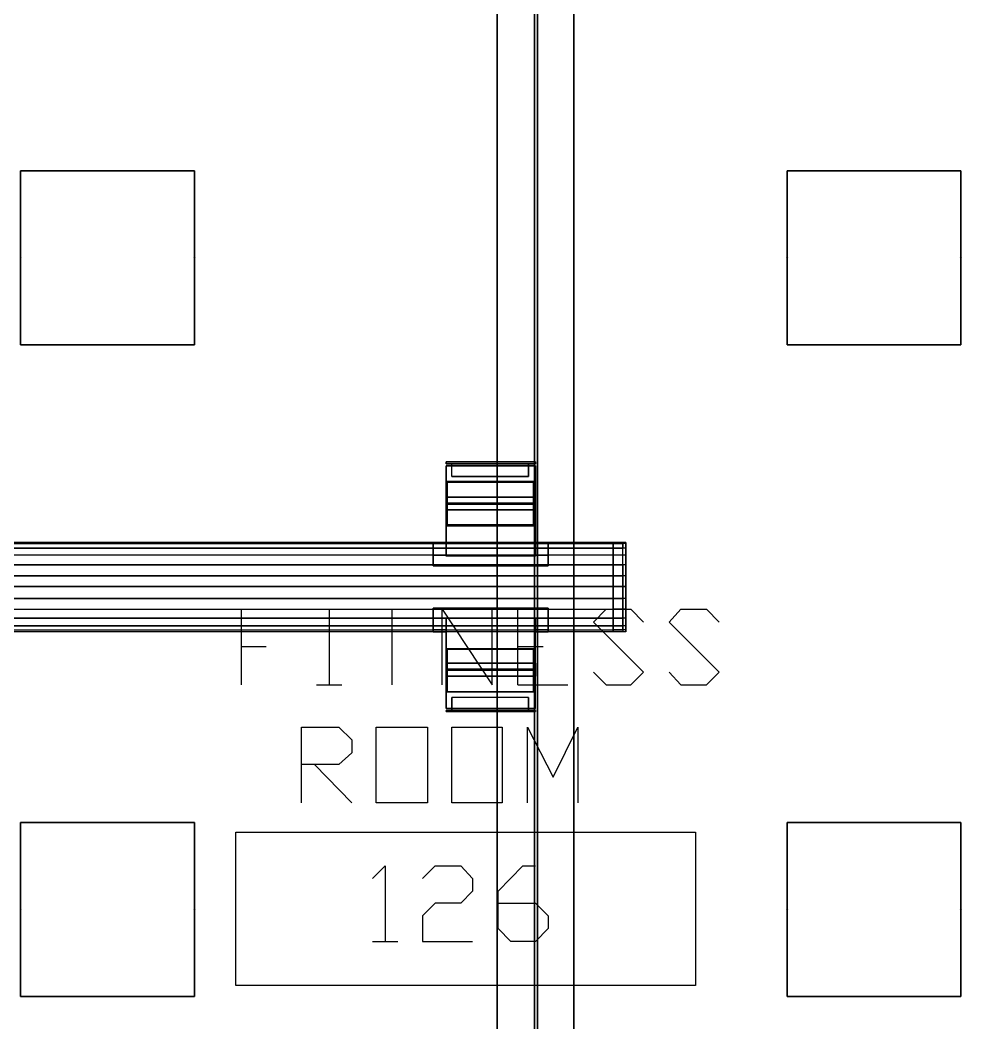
# Model space of a CAD drawing. Header units: metres. Extents: x 114 to 218, y 8 to 180.
# Drawn here: x 169.72 to 184.46, y 40.2 to 55.9 of the extents above; entities that cross this region are included whole.
import ezdxf

# ---------------------------------------------------------------- set-up
doc = ezdxf.new("R2010")
doc.units = ezdxf.units.M
doc.header["$MEASUREMENT"] = 0
for name, color, linetype in [('A-2D-AREA-IDEN', 7, 'Continuous'), ('E-LIGHT', 7, 'Continuous'), ('M-SA2S-ADist', 7, 'Continuous'), ('M-SA2S-Damp', 7, 'Continuous'), ('M-SA2S-Rect', 7, 'Continuous'), ('M-SA2S-Round', 7, 'Continuous'), ('S-3D-BEAM', 7, 'Continuous')]:
    doc.layers.add(name, color=color, linetype=linetype)

msp = doc.modelspace()

# ---------------------------------------------------------------- linework, layer by layer
at = {"layer": 'A-2D-AREA-IDEN', "color": 9, "true_color": 0xbababa}
for points in [[(173.188, 45.494), (173.188, 46.678), (173.972, 46.678)], [(174.357, 46.678), (174.757, 46.678)], [(174.557, 46.678), (174.557, 45.494)], [(175.157, 46.678), (175.941, 46.678)], [(175.541, 46.678), (175.541, 45.494)], [(176.326, 45.494), (176.326, 46.678), (177.11, 45.494), (177.11, 46.678)], [(177.51, 45.494), (177.51, 46.678), (178.295, 46.678)], [(178.695, 45.694), (178.895, 45.494), (179.279, 45.494), (179.479, 45.694), (178.695, 46.478), (178.895, 46.678), (179.279, 46.678), (179.479, 46.478)], [(179.879, 45.694), (180.064, 45.494), (180.463, 45.494), (180.663, 45.694), (179.879, 46.478), (180.064, 46.678), (180.463, 46.678), (180.663, 46.478)], [(173.188, 46.094), (173.572, 46.094)], [(177.51, 46.094), (177.91, 46.094)], [(174.357, 45.494), (174.757, 45.494)], [(177.51, 45.494), (178.295, 45.494)], [(174.126, 43.648), (174.126, 44.833), (174.711, 44.833), (174.911, 44.633), (174.911, 44.433), (174.711, 44.248), (174.126, 44.248)], [(175.295, 43.648), (175.295, 44.833), (176.095, 44.833), (176.095, 43.648), (175.295, 43.648)], [(176.48, 43.648), (176.48, 44.833), (177.264, 44.833), (177.264, 43.648), (176.48, 43.648)], [(177.664, 43.648), (177.664, 44.833), (178.064, 44.048), (178.448, 44.833), (178.448, 43.648)], [(174.326, 44.248), (174.911, 43.648)], [(180.294, 43.187), (180.294, 40.787), (173.096, 40.787), (173.096, 43.187), (180.294, 43.187)], [(175.234, 42.464), (175.434, 42.664), (175.434, 41.479)], [(176.018, 42.464), (176.218, 42.664), (176.618, 42.664), (176.803, 42.464), (176.803, 42.264), (176.618, 42.079), (176.218, 42.079), (176.018, 41.879), (176.018, 41.479), (176.803, 41.479)], [(177.203, 42.079), (177.787, 42.079), (177.987, 41.879), (177.987, 41.679), (177.787, 41.479), (177.403, 41.479), (177.203, 41.679), (177.203, 42.264), (177.587, 42.664), (177.787, 42.664)], [(175.234, 41.479), (175.634, 41.479)]]:
    msp.add_lwpolyline(points, dxfattribs=at)
at = {"layer": 'E-LIGHT', "color": 5, "true_color": 0x0000ff}
for points in [[(172.45, 50.816), (169.727, 50.816), (169.727, 53.539), (172.45, 53.539), (169.727, 53.539), (169.727, 50.816), (172.45, 50.816)], [(169.727, 53.539), (169.727, 53.539)], [(169.727, 53.539), (169.727, 53.539)], [(172.45, 53.539), (172.45, 50.816), (172.45, 53.539)], [(172.45, 53.539), (172.45, 53.539)], [(172.45, 53.539), (172.45, 53.539)], [(184.447, 50.816), (181.725, 50.816), (181.725, 53.539), (184.447, 53.539), (181.725, 53.539), (181.725, 50.816), (184.447, 50.816)], [(181.725, 53.539), (181.725, 53.539)], [(181.725, 53.539), (181.725, 53.539)], [(184.447, 53.539), (184.447, 50.816), (184.447, 53.539)], [(184.447, 53.539), (184.447, 53.539)], [(184.447, 53.539), (184.447, 53.539)], [(169.727, 52.185), (169.727, 52.185), (169.727, 52.185)], [(169.727, 52.185), (169.727, 52.185)], [(169.727, 52.17), (169.727, 52.17)], [(169.742, 52.185), (169.742, 52.185)], [(172.434, 52.185), (172.434, 52.185)], [(172.45, 52.185), (172.45, 52.185), (172.45, 52.185)], [(172.45, 52.185), (172.45, 52.185)], [(172.45, 52.17), (172.45, 52.17)], [(172.465, 52.185), (172.465, 52.185)], [(181.709, 52.185), (181.709, 52.185)], [(181.725, 52.185), (181.725, 52.185), (181.725, 52.185)], [(181.725, 52.185), (181.725, 52.185)], [(181.725, 52.17), (181.725, 52.17)], [(181.74, 52.185), (181.74, 52.185)], [(184.432, 52.185), (184.432, 52.185)], [(184.447, 52.185), (184.447, 52.185), (184.447, 52.185)], [(184.447, 52.185), (184.447, 52.185)], [(184.447, 52.17), (184.447, 52.17)], [(184.463, 52.185), (184.463, 52.185)], [(169.727, 50.816), (169.727, 50.816)], [(169.727, 50.816), (169.727, 50.816)], [(172.45, 50.816), (172.45, 50.816)], [(172.45, 50.816), (172.45, 50.816)], [(181.725, 50.816), (181.725, 50.816)], [(181.725, 50.816), (181.725, 50.816)], [(184.447, 50.816), (184.447, 50.816)], [(184.447, 50.816), (184.447, 50.816)], [(172.45, 40.618), (169.727, 40.618), (169.727, 43.341), (172.45, 43.341), (169.727, 43.341), (169.727, 40.618), (172.45, 40.618)], [(169.727, 43.341), (169.727, 43.341)], [(169.727, 43.341), (169.727, 43.341)], [(172.45, 43.341), (172.45, 40.618), (172.45, 43.341)], [(172.45, 43.341), (172.45, 43.341)], [(172.45, 43.341), (172.45, 43.341)], [(184.447, 40.618), (181.725, 40.618), (181.725, 43.341), (184.447, 43.341), (181.725, 43.341), (181.725, 40.618), (184.447, 40.618)], [(181.725, 43.341), (181.725, 43.341)], [(181.725, 43.341), (181.725, 43.341)], [(184.447, 43.341), (184.447, 40.618), (184.447, 43.341)], [(184.447, 43.341), (184.447, 43.341)], [(184.447, 43.341), (184.447, 43.341)], [(169.727, 41.987), (169.727, 41.987)], [(169.727, 41.972), (169.727, 41.972), (169.727, 41.972)], [(169.727, 41.972), (169.727, 41.972)], [(169.742, 41.972), (169.742, 41.972)], [(172.434, 41.972), (172.434, 41.972)], [(172.45, 41.987), (172.45, 41.987)], [(172.45, 41.972), (172.45, 41.972), (172.45, 41.972)], [(172.45, 41.972), (172.45, 41.972)], [(172.465, 41.972), (172.465, 41.972)], [(181.709, 41.972), (181.709, 41.972)], [(181.725, 41.987), (181.725, 41.987)], [(181.725, 41.972), (181.725, 41.972), (181.725, 41.972)], [(181.725, 41.972), (181.725, 41.972)], [(181.74, 41.972), (181.74, 41.972)], [(184.432, 41.972), (184.432, 41.972)], [(184.447, 41.987), (184.447, 41.987)], [(184.447, 41.972), (184.447, 41.972), (184.447, 41.972)], [(184.447, 41.972), (184.447, 41.972)], [(184.463, 41.972), (184.463, 41.972)], [(169.727, 40.618), (169.727, 40.618)], [(169.727, 40.618), (169.727, 40.618)], [(172.45, 40.618), (172.45, 40.618)], [(172.45, 40.618), (172.45, 40.618)], [(181.725, 40.618), (181.725, 40.618)], [(181.725, 40.618), (181.725, 40.618)], [(184.447, 40.618), (184.447, 40.618)], [(184.447, 40.618), (184.447, 40.618)]]:
    msp.add_lwpolyline(points, dxfattribs=at)
at = {"layer": 'M-SA2S-ADist', "color": 3, "true_color": 0x00ff00}
for points in [[(177.787, 48.955), (177.787, 48.986), (176.387, 48.986)], [(177.787, 48.986), (177.787, 48.955), (176.387, 48.955)], [(176.387, 48.986), (176.387, 48.955), (176.387, 48.986)], [(177.787, 48.986), (177.787, 48.955), (176.387, 48.955), (176.387, 48.986), (177.787, 48.986), (176.387, 48.986), (177.787, 48.986)], [(177.787, 48.986), (177.787, 48.986), (177.787, 48.955), (176.387, 48.955), (176.387, 48.986), (176.387, 48.986)], [(176.387, 48.986), (176.387, 48.986)], [(176.387, 48.986), (176.387, 48.986)], [(177.787, 48.986), (176.387, 48.986)], [(176.387, 48.955), (177.787, 48.955), (177.787, 48.986), (176.387, 48.986), (176.387, 48.955), (176.387, 48.986), (176.387, 48.955), (176.387, 48.986), (177.787, 48.986), (177.787, 48.955), (176.387, 48.955), (177.787, 48.955), (177.787, 48.986), (177.787, 48.955)], [(177.787, 48.986), (176.387, 48.986)], [(177.787, 48.986), (176.387, 48.986)], [(176.387, 48.986), (176.387, 48.955), (176.387, 48.986), (177.787, 48.986), (177.787, 48.955), (176.387, 48.955), (177.787, 48.955), (177.787, 48.986)], [(176.387, 48.986), (176.387, 48.986)], [(176.387, 48.986), (176.387, 48.986)], [(176.387, 48.986), (176.387, 48.986)], [(176.387, 48.986), (176.387, 48.986)], [(177.787, 48.986), (177.787, 48.986)], [(177.787, 48.986), (177.787, 48.986)], [(177.787, 48.986), (177.787, 48.986)], [(177.787, 48.986), (177.787, 48.986)], [(177.787, 48.986), (177.787, 48.986)], [(177.787, 48.986), (177.787, 48.986)], [(177.787, 48.986), (177.787, 48.986)], [(177.787, 48.955), (176.387, 48.955)], [(176.387, 48.955), (176.387, 48.955)], [(176.387, 48.955), (176.387, 48.955)], [(176.387, 48.955), (176.387, 48.955)], [(176.387, 48.955), (176.387, 48.955)], [(176.387, 48.955), (177.787, 48.955)], [(176.387, 48.955), (176.387, 48.955)], [(176.387, 48.955), (176.387, 48.955)], [(176.387, 48.955), (176.387, 48.955)], [(177.679, 48.955), (176.48, 48.955)], [(176.48, 48.955), (176.48, 48.955)], [(176.48, 48.755), (176.48, 48.955), (177.679, 48.955)], [(177.679, 48.755), (176.48, 48.755), (176.48, 48.955)], [(176.48, 48.955), (176.48, 48.955)], [(177.679, 48.955), (177.679, 48.755), (177.679, 48.955)], [(177.679, 48.955), (177.679, 48.955)], [(177.787, 48.955), (177.787, 48.955)], [(177.787, 48.955), (177.787, 48.955)], [(177.787, 48.955), (177.787, 48.955)], [(177.787, 48.955), (177.787, 48.955)], [(177.787, 48.955), (177.787, 48.955)], [(177.787, 48.955), (177.787, 48.955)], [(177.787, 48.955), (177.787, 48.955)], [(177.787, 48.955), (177.787, 48.955)], [(176.48, 48.755), (177.679, 48.755)], [(176.48, 48.755), (176.48, 48.755)], [(177.679, 48.755), (177.679, 48.755)], [(177.679, 48.755), (177.679, 48.755)], [(176.48, 45.294), (176.48, 45.294)], [(177.679, 45.294), (176.48, 45.294), (176.48, 45.094), (176.48, 45.294)], [(176.48, 45.094), (176.48, 45.094), (177.679, 45.094), (177.679, 45.294), (176.48, 45.294)], [(176.48, 45.294), (176.48, 45.294)], [(177.679, 45.294), (177.679, 45.094)], [(177.679, 45.294), (177.679, 45.294)], [(177.679, 45.294), (177.679, 45.294)], [(176.387, 45.094), (176.387, 45.079), (176.387, 45.094), (177.787, 45.094), (177.787, 45.079), (177.787, 45.094)], [(176.387, 45.094), (177.787, 45.094)], [(177.787, 45.094), (177.787, 45.079), (176.387, 45.079), (177.787, 45.079), (176.387, 45.079), (177.787, 45.079), (177.787, 45.094), (176.387, 45.094), (176.387, 45.079), (176.387, 45.094), (177.787, 45.094)], [(176.387, 45.094), (176.387, 45.094)], [(176.387, 45.094), (176.387, 45.094)], [(176.387, 45.094), (176.387, 45.094)], [(176.387, 45.094), (177.787, 45.094), (177.787, 45.094), (177.787, 45.079), (176.387, 45.079)], [(177.787, 45.079), (177.787, 45.094), (176.387, 45.094), (177.787, 45.094), (176.387, 45.094), (177.787, 45.094), (177.787, 45.079), (176.387, 45.079), (176.387, 45.094), (176.387, 45.079), (176.387, 45.094), (176.387, 45.079), (177.787, 45.079), (177.787, 45.094), (177.787, 45.079), (176.387, 45.079), (177.787, 45.079)], [(176.387, 45.094), (176.387, 45.079), (176.387, 45.094), (177.787, 45.094), (177.787, 45.079), (176.387, 45.079)], [(176.387, 45.094), (176.387, 45.094)], [(176.387, 45.094), (176.387, 45.094)], [(176.387, 45.094), (176.387, 45.094)], [(176.387, 45.079), (176.387, 45.079)], [(176.387, 45.079), (176.387, 45.079)], [(176.387, 45.079), (176.387, 45.079)], [(176.387, 45.079), (176.387, 45.079)], [(176.387, 45.079), (176.387, 45.079)], [(176.387, 45.079), (176.387, 45.079)], [(176.387, 45.079), (176.387, 45.079)], [(176.387, 45.079), (176.387, 45.079)], [(176.48, 45.094), (177.679, 45.094)], [(176.48, 45.094), (176.48, 45.094)], [(177.679, 45.094), (177.679, 45.094)], [(177.679, 45.094), (177.679, 45.094)], [(177.787, 45.094), (177.787, 45.094)], [(177.787, 45.094), (177.787, 45.094)], [(177.787, 45.094), (177.787, 45.094)], [(177.787, 45.094), (177.787, 45.094)], [(177.787, 45.094), (177.787, 45.094)], [(177.787, 45.094), (177.787, 45.094)], [(177.787, 45.094), (177.787, 45.094)], [(177.787, 45.079), (177.787, 45.079)], [(177.787, 45.079), (177.787, 45.079)], [(177.787, 45.079), (177.787, 45.079)], [(177.787, 45.079), (177.787, 45.079)], [(177.787, 45.079), (177.787, 45.079)], [(177.787, 45.079), (177.787, 45.079)], [(177.787, 45.079), (177.787, 45.079)]]:
    msp.add_lwpolyline(points, dxfattribs=at)
at = {"layer": 'M-SA2S-Damp', "color": 1, "true_color": 0xff0000}
for points in [[(177.756, 48.663), (176.403, 48.663), (176.403, 48.324), (177.756, 48.324), (177.756, 47.986), (177.756, 48.001), (177.756, 48.324), (177.756, 48.34), (177.756, 48.678), (177.756, 48.663), (177.756, 48.324)], [(177.756, 48.678), (176.403, 48.678), (176.403, 48.663)], [(176.403, 48.678), (176.403, 48.34)], [(176.403, 48.678), (176.403, 48.678)], [(176.403, 48.663), (176.403, 48.663)], [(177.756, 48.678), (177.756, 48.678)], [(177.756, 48.663), (177.756, 48.663)], [(177.787, 48.432), (176.387, 48.432), (177.787, 48.432)], [(176.387, 48.432), (177.772, 48.432), (176.387, 48.432)], [(176.387, 48.432), (176.387, 48.232), (176.387, 48.432)], [(176.387, 48.232), (176.387, 48.432), (176.387, 48.232)], [(176.387, 48.432), (176.387, 48.432)], [(176.387, 48.432), (176.387, 48.432)], [(177.772, 48.432), (177.772, 48.232), (177.772, 48.432)], [(177.772, 48.432), (177.772, 48.432)], [(177.787, 48.432), (177.787, 48.232), (177.787, 48.432)], [(177.787, 48.432), (177.787, 48.432)], [(177.787, 48.232), (176.387, 48.232), (177.787, 48.232)], [(176.387, 48.232), (177.772, 48.232), (176.387, 48.232)], [(176.387, 48.232), (176.387, 48.232)], [(176.387, 48.232), (176.387, 48.232)], [(177.756, 48.324), (177.756, 48.324), (176.403, 48.324), (177.756, 48.324), (176.403, 48.324), (177.756, 48.324), (176.403, 48.324), (177.756, 48.324), (176.403, 48.324), (176.403, 48.34), (177.756, 48.34), (176.403, 48.34), (177.756, 48.34), (176.403, 48.34), (177.756, 48.34), (176.403, 48.34)], [(176.403, 48.34), (176.403, 48.34)], [(176.403, 48.324), (176.403, 48.001), (176.403, 47.986), (176.403, 48.324)], [(177.756, 48.324), (176.403, 48.324), (177.756, 48.324), (176.403, 48.324), (177.756, 48.324), (176.403, 48.324), (177.756, 48.324)], [(176.403, 48.324), (176.403, 48.324)], [(176.403, 48.324), (176.403, 48.324)], [(176.403, 48.324), (176.403, 48.324)], [(177.756, 48.34), (177.756, 48.34)], [(177.756, 48.324), (177.756, 48.324)], [(177.756, 48.324), (177.756, 48.324)], [(177.772, 48.232), (177.772, 48.232)], [(177.787, 48.232), (177.787, 48.232)], [(177.787, 48.232), (177.787, 48.232)], [(177.756, 48.001), (176.403, 48.001)], [(176.403, 48.001), (176.403, 48.001)], [(176.403, 47.986), (177.756, 47.986)], [(176.403, 47.986), (176.403, 47.986)], [(177.756, 48.001), (177.756, 48.001)], [(177.756, 47.986), (177.756, 47.986)], [(176.403, 46.063), (177.756, 46.063), (177.756, 46.048), (176.403, 46.048), (176.403, 46.063)], [(176.403, 46.063), (176.403, 45.74)], [(176.403, 46.063), (176.403, 46.063)], [(176.403, 46.048), (176.403, 45.725), (177.756, 45.725), (176.403, 45.725), (177.756, 45.725), (176.403, 45.725), (176.403, 45.725), (176.403, 45.74), (177.756, 45.74), (176.403, 45.74)], [(176.403, 46.048), (176.403, 46.048)], [(177.756, 46.063), (177.756, 45.74), (177.756, 45.725), (177.756, 45.386), (177.756, 45.725), (177.756, 46.048)], [(177.756, 46.063), (177.756, 46.063)], [(177.756, 46.048), (177.756, 46.048)], [(176.387, 45.832), (176.387, 45.632), (177.772, 45.632), (177.772, 45.832), (176.387, 45.832), (176.387, 45.632), (177.772, 45.632), (177.772, 45.832), (176.387, 45.832)], [(177.787, 45.632), (176.387, 45.632), (176.387, 45.832), (177.787, 45.832), (177.787, 45.632), (177.787, 45.832), (176.387, 45.832), (176.387, 45.632), (177.787, 45.632)], [(176.387, 45.832), (176.387, 45.832)], [(176.387, 45.832), (176.387, 45.832)], [(177.756, 45.74), (177.756, 45.74), (176.403, 45.74), (177.756, 45.74), (176.403, 45.74), (177.756, 45.74), (176.403, 45.74)], [(176.403, 45.74), (176.403, 45.74)], [(176.403, 45.725), (176.403, 45.386)], [(177.756, 45.386), (176.403, 45.386), (176.403, 45.725)], [(177.756, 45.725), (176.403, 45.725), (177.756, 45.725), (176.403, 45.725), (177.756, 45.725), (176.403, 45.725), (177.756, 45.725), (176.403, 45.725), (177.756, 45.725), (176.403, 45.725)], [(176.403, 45.725), (176.403, 45.725)], [(176.403, 45.725), (176.403, 45.725)], [(176.403, 45.725), (176.403, 45.725)], [(177.756, 45.74), (177.756, 45.74)], [(177.756, 45.74), (177.756, 45.74)], [(177.756, 45.725), (177.756, 45.725)], [(177.756, 45.725), (177.756, 45.725)], [(177.772, 45.832), (177.772, 45.832)], [(177.772, 45.832), (177.772, 45.832)], [(177.787, 45.832), (177.787, 45.832)], [(177.787, 45.832), (177.787, 45.832)], [(176.387, 45.632), (176.387, 45.632)], [(176.387, 45.632), (176.387, 45.632)], [(176.387, 45.632), (176.387, 45.632)], [(177.772, 45.632), (177.772, 45.632)], [(177.772, 45.632), (177.772, 45.632)], [(177.772, 45.632), (177.772, 45.632)], [(177.787, 45.632), (177.787, 45.632)], [(176.403, 45.386), (177.756, 45.386)], [(176.403, 45.386), (176.403, 45.386)], [(177.756, 45.386), (177.756, 45.386)], [(177.756, 45.386), (177.756, 45.386)]]:
    msp.add_lwpolyline(points, dxfattribs=at)
at = {"layer": 'M-SA2S-Rect', "color": 5, "true_color": 0x0000ff}
for points in [[(176.387, 48.924), (177.787, 48.924)], [(177.787, 47.509), (176.387, 47.509), (176.387, 48.924), (176.387, 47.509), (176.387, 47.524), (176.387, 47.632), (176.387, 47.709), (176.387, 47.724), (176.387, 47.709), (176.387, 47.632), (176.387, 47.524), (176.387, 47.509)], [(177.787, 48.924), (176.387, 48.924)], [(176.387, 48.924), (176.387, 48.924)], [(177.787, 47.632), (177.787, 47.709), (177.787, 47.724), (177.787, 47.709), (177.787, 47.632), (177.787, 47.524), (177.787, 47.509), (177.787, 48.924), (177.787, 47.509), (177.787, 47.524), (177.787, 47.632)], [(177.787, 48.924), (177.787, 48.924)], [(176.187, 47.724), (176.187, 47.709)], [(176.387, 47.709), (176.187, 47.709), (176.187, 47.724)], [(176.387, 47.724), (176.187, 47.724), (176.187, 47.709)], [(176.187, 47.724), (177.987, 47.724), (177.987, 47.709), (176.187, 47.709), (176.187, 47.724)], [(176.187, 47.724), (176.187, 47.724)], [(176.187, 47.724), (176.187, 47.724)], [(176.387, 47.724), (176.387, 47.724)], [(177.787, 47.709), (177.987, 47.709), (177.987, 47.724)], [(177.787, 47.724), (177.987, 47.724), (177.987, 47.709)], [(177.787, 47.724), (177.787, 47.724)], [(177.987, 47.724), (177.987, 47.709), (177.987, 47.632)], [(177.987, 47.724), (177.987, 47.724)], [(177.987, 47.724), (177.987, 47.724)], [(176.187, 47.632), (176.187, 47.709)], [(176.387, 47.632), (176.187, 47.632), (176.187, 47.709)], [(176.387, 47.709), (176.187, 47.709), (176.187, 47.632)], [(177.987, 47.632), (177.987, 47.709), (176.187, 47.709), (176.187, 47.632)], [(176.187, 47.709), (176.187, 47.709)], [(176.187, 47.709), (176.187, 47.709)], [(176.187, 47.709), (176.187, 47.709)], [(176.187, 47.709), (176.187, 47.709)], [(176.387, 47.524), (176.187, 47.524), (176.187, 47.632)], [(176.387, 47.632), (176.187, 47.632), (176.187, 47.524)], [(177.987, 47.524), (177.987, 47.371), (176.187, 47.371), (176.187, 47.524), (177.987, 47.524), (177.987, 47.371), (176.187, 47.371), (176.187, 47.524), (176.187, 47.632), (177.987, 47.632), (177.987, 47.524)], [(176.187, 47.632), (176.187, 47.524), (177.987, 47.524), (177.987, 47.632), (176.187, 47.632)], [(176.187, 47.632), (176.187, 47.632)], [(176.187, 47.632), (176.187, 47.632)], [(176.187, 47.632), (176.187, 47.632)], [(176.187, 47.632), (176.187, 47.632)], [(176.387, 47.709), (176.387, 47.709)], [(176.387, 47.709), (176.387, 47.709)], [(176.387, 47.632), (176.387, 47.632)], [(176.387, 47.632), (176.387, 47.632)], [(177.787, 47.632), (177.987, 47.632), (177.987, 47.709)], [(177.787, 47.709), (177.987, 47.709), (177.987, 47.632)], [(177.787, 47.709), (177.787, 47.709)], [(177.787, 47.709), (177.787, 47.709)], [(177.787, 47.632), (177.987, 47.632), (177.987, 47.524)], [(177.787, 47.632), (177.787, 47.632)], [(177.787, 47.632), (177.787, 47.632)], [(177.987, 47.709), (177.987, 47.709)], [(177.987, 47.709), (177.987, 47.709)], [(177.987, 47.709), (177.987, 47.709)], [(177.987, 47.709), (177.987, 47.709)], [(177.987, 47.524), (177.987, 47.632)], [(177.987, 47.632), (177.987, 47.632)], [(177.987, 47.632), (177.987, 47.632)], [(177.987, 47.632), (177.987, 47.632)], [(177.987, 47.632), (177.987, 47.632)], [(176.187, 47.524), (176.187, 47.371), (177.987, 47.371), (177.987, 47.524), (177.787, 47.524)], [(177.787, 47.524), (177.987, 47.524), (177.987, 47.371), (176.187, 47.371), (176.187, 47.524), (176.387, 47.524)], [(176.187, 47.524), (176.187, 47.524)], [(176.187, 47.524), (176.187, 47.524)], [(176.187, 47.524), (176.187, 47.524)], [(176.187, 47.524), (176.187, 47.524)], [(176.387, 47.524), (176.387, 47.524)], [(176.387, 47.524), (176.387, 47.524)], [(177.787, 47.509), (176.387, 47.509)], [(176.387, 47.509), (176.387, 47.509)], [(176.387, 47.509), (176.387, 47.509)], [(177.787, 47.524), (177.787, 47.524)], [(177.787, 47.524), (177.787, 47.524)], [(177.787, 47.509), (177.787, 47.509)], [(177.787, 47.509), (177.787, 47.509)], [(177.987, 47.524), (177.987, 47.524)], [(177.987, 47.524), (177.987, 47.524)], [(177.987, 47.524), (177.987, 47.524)], [(177.987, 47.524), (177.987, 47.524)], [(176.187, 47.355), (176.187, 47.371)], [(176.187, 47.371), (176.187, 47.355), (177.987, 47.355), (177.987, 47.371), (177.987, 47.355), (176.187, 47.355), (176.187, 47.371)], [(176.187, 47.355), (177.987, 47.355), (177.987, 47.371)], [(176.187, 47.371), (176.187, 47.355), (177.987, 47.355)], [(176.187, 47.371), (176.187, 47.371)], [(176.187, 47.371), (176.187, 47.371)], [(176.187, 47.371), (176.187, 47.371)], [(176.187, 47.371), (176.187, 47.371)], [(176.187, 47.355), (176.187, 47.355)], [(176.187, 47.355), (176.187, 47.355)], [(177.987, 47.371), (177.987, 47.355)], [(177.987, 47.371), (177.987, 47.371)], [(177.987, 47.371), (177.987, 47.371)], [(177.987, 47.371), (177.987, 47.371)], [(177.987, 47.371), (177.987, 47.371)], [(177.987, 47.355), (177.987, 47.355)], [(177.987, 47.355), (177.987, 47.355)], [(177.987, 47.355), (177.987, 47.355)], [(177.987, 47.355), (177.987, 47.355)], [(176.187, 46.54), (176.187, 46.678), (176.187, 46.694), (176.187, 46.678), (176.187, 46.54), (176.187, 46.417), (176.187, 46.355), (176.187, 46.325), (176.187, 46.355), (176.187, 46.417), (176.187, 46.54), (176.187, 46.678), (176.187, 46.694), (176.187, 46.678), (176.187, 46.54), (176.187, 46.417), (176.187, 46.355), (176.187, 46.325), (176.187, 46.355)], [(177.987, 46.694), (177.987, 46.678), (176.187, 46.678), (177.987, 46.678), (177.987, 46.694), (176.187, 46.694), (177.987, 46.694), (177.987, 46.678), (176.187, 46.678), (177.987, 46.678), (177.987, 46.694), (176.187, 46.694), (177.987, 46.694)], [(176.187, 46.694), (176.187, 46.694)], [(176.187, 46.694), (176.187, 46.694)], [(177.987, 46.417), (177.987, 46.54), (176.187, 46.54), (177.987, 46.54), (177.987, 46.678), (177.987, 46.54)], [(176.187, 46.678), (176.187, 46.678)], [(176.187, 46.678), (176.187, 46.678)], [(176.187, 46.678), (176.187, 46.678)], [(176.187, 46.678), (176.187, 46.678)], [(177.787, 46.54), (177.987, 46.54), (177.987, 46.678)], [(177.987, 46.694), (177.987, 46.694)], [(177.987, 46.694), (177.987, 46.694)], [(177.987, 46.678), (177.987, 46.54), (177.987, 46.417), (177.987, 46.355)], [(177.987, 46.678), (177.987, 46.678)], [(177.987, 46.678), (177.987, 46.678)], [(177.987, 46.678), (177.987, 46.678)], [(177.987, 46.678), (177.987, 46.678)], [(176.187, 46.54), (176.387, 46.54)], [(176.387, 46.54), (176.187, 46.54)], [(176.187, 46.54), (176.187, 46.417), (177.987, 46.417), (177.987, 46.54)], [(176.187, 46.54), (176.187, 46.54)], [(176.187, 46.54), (176.187, 46.54)], [(176.187, 46.54), (176.187, 46.54)], [(176.187, 46.54), (176.187, 46.54)], [(177.787, 45.125), (176.387, 45.125), (176.387, 46.54), (177.787, 46.54)], [(176.387, 46.54), (176.387, 46.417), (176.387, 46.355), (176.387, 46.325), (176.387, 46.355), (176.387, 46.417), (176.387, 46.54)], [(177.787, 45.125), (177.787, 46.54), (176.387, 46.54), (176.387, 45.125), (177.787, 45.125), (177.787, 46.54), (177.787, 46.417)], [(176.387, 46.54), (176.387, 46.54)], [(176.387, 46.54), (176.387, 46.54)], [(176.387, 46.54), (176.387, 46.54)], [(176.387, 46.54), (176.387, 46.54)], [(177.787, 46.417), (177.987, 46.417), (177.987, 46.54)], [(177.987, 46.54), (177.787, 46.54)], [(177.787, 46.355), (177.787, 46.325), (177.787, 46.355), (177.787, 46.417), (177.787, 46.54)], [(177.787, 46.54), (177.787, 46.54)], [(177.787, 46.54), (177.787, 46.54)], [(177.787, 46.54), (177.787, 46.54)], [(177.987, 46.54), (177.987, 46.54)], [(177.987, 46.54), (177.987, 46.54)], [(177.987, 46.54), (177.987, 46.54)], [(177.987, 46.54), (177.987, 46.54)], [(177.987, 46.325), (177.987, 46.355), (177.987, 46.417), (176.187, 46.417)], [(176.387, 46.417), (176.187, 46.417)], [(176.387, 46.417), (176.187, 46.417)], [(176.187, 46.417), (176.187, 46.355), (177.987, 46.355), (177.987, 46.417)], [(176.187, 46.417), (176.187, 46.417)], [(176.187, 46.417), (176.187, 46.417)], [(176.187, 46.417), (176.187, 46.417)], [(176.187, 46.417), (176.187, 46.417)], [(176.387, 46.355), (176.187, 46.355)], [(176.387, 46.355), (176.187, 46.355)], [(176.187, 46.355), (177.987, 46.355), (177.987, 46.325), (176.187, 46.325)], [(176.187, 46.355), (176.187, 46.355)], [(176.187, 46.355), (176.187, 46.355)], [(176.187, 46.355), (176.187, 46.355)], [(176.187, 46.355), (176.187, 46.355)], [(176.187, 46.325), (176.387, 46.325)], [(176.187, 46.325), (176.187, 46.325)], [(176.187, 46.325), (176.187, 46.325)], [(176.387, 46.417), (176.387, 46.417)], [(176.387, 46.417), (176.387, 46.417)], [(176.387, 46.355), (176.387, 46.355)], [(176.387, 46.355), (176.387, 46.355)], [(176.387, 46.325), (176.387, 46.325)], [(177.787, 46.417), (177.987, 46.417), (177.987, 46.355)], [(177.787, 46.417), (177.787, 46.355), (177.987, 46.355), (177.987, 46.325)], [(177.787, 46.417), (177.787, 46.417)], [(177.787, 46.417), (177.787, 46.417)], [(177.787, 46.325), (177.987, 46.325), (177.987, 46.355), (177.787, 46.355)], [(177.787, 46.355), (177.787, 46.355)], [(177.787, 46.355), (177.787, 46.355)], [(177.787, 46.325), (177.787, 46.325)], [(177.987, 46.417), (177.987, 46.417)], [(177.987, 46.417), (177.987, 46.417)], [(177.987, 46.417), (177.987, 46.417)], [(177.987, 46.417), (177.987, 46.417)], [(177.987, 46.355), (177.987, 46.355)], [(177.987, 46.355), (177.987, 46.355)], [(177.987, 46.355), (177.987, 46.355)], [(177.987, 46.355), (177.987, 46.355)], [(177.987, 46.325), (177.987, 46.325)], [(177.987, 46.325), (177.987, 46.325)], [(176.387, 45.125), (176.387, 45.125)], [(176.387, 45.125), (176.387, 45.125)], [(177.787, 45.125), (177.787, 45.125)], [(177.787, 45.125), (177.787, 45.125)]]:
    msp.add_lwpolyline(points, dxfattribs=at)
at = {"layer": 'M-SA2S-Round', "color": 5, "true_color": 0x0000ff}
for points in [[(179.156, 47.724), (179.156, 47.709), (179.156, 47.724), (167.189, 47.724)], [(179.202, 47.724), (179.202, 47.709), (179.002, 47.709), (179.002, 47.724)], [(179.202, 47.709), (179.202, 47.724), (179.002, 47.724), (179.002, 47.709)], [(179.002, 47.724), (179.002, 47.724)], [(179.156, 47.724), (179.156, 47.724)], [(179.202, 47.724), (179.202, 47.724)], [(167.189, 47.709), (179.156, 47.709), (179.156, 47.632), (167.189, 47.632)], [(167.189, 47.632), (179.156, 47.632), (179.156, 47.709), (167.189, 47.709), (167.189, 47.632)], [(179.202, 47.709), (179.202, 47.632), (179.002, 47.632), (179.002, 47.709)], [(179.202, 47.632), (179.202, 47.709), (179.002, 47.709), (179.002, 47.632)], [(179.002, 47.709), (179.002, 47.709)], [(179.002, 47.709), (179.002, 47.709)], [(179.202, 47.632), (179.202, 47.524), (179.002, 47.524), (179.002, 47.632)], [(179.202, 47.524), (179.202, 47.632), (179.002, 47.632), (179.002, 47.524)], [(179.002, 47.632), (179.002, 47.632)], [(179.002, 47.632), (179.002, 47.632)], [(179.156, 47.709), (179.156, 47.709)], [(179.156, 47.709), (179.156, 47.709)], [(179.156, 47.371), (179.156, 47.524), (179.156, 47.632)], [(179.156, 47.524), (179.156, 47.632)], [(179.156, 47.632), (179.156, 47.632)], [(179.156, 47.632), (179.156, 47.632)], [(179.202, 47.709), (179.202, 47.709)], [(179.202, 47.709), (179.202, 47.709)], [(179.202, 47.632), (179.202, 47.632)], [(179.202, 47.632), (179.202, 47.632)], [(179.156, 47.524), (167.189, 47.524)], [(179.156, 47.371), (179.156, 47.524), (167.189, 47.524), (167.189, 47.371)], [(179.202, 47.524), (179.202, 47.371), (179.002, 47.371), (179.002, 47.524)], [(179.202, 47.371), (179.202, 47.524), (179.002, 47.524), (179.002, 47.371)], [(179.002, 47.524), (179.002, 47.524)], [(179.002, 47.524), (179.002, 47.524)], [(179.156, 47.524), (179.156, 47.524)], [(179.156, 47.524), (179.156, 47.524)], [(179.202, 47.524), (179.202, 47.524)], [(179.202, 47.524), (179.202, 47.524)], [(167.189, 47.371), (179.156, 47.371), (179.156, 47.201), (167.189, 47.201)], [(167.189, 47.201), (179.156, 47.201), (179.156, 47.371), (167.189, 47.371), (167.189, 47.201)], [(179.202, 47.371), (179.202, 47.201), (179.002, 47.201), (179.002, 47.371)], [(179.202, 47.201), (179.202, 47.371), (179.002, 47.371), (179.002, 47.201)], [(179.002, 47.371), (179.002, 47.371)], [(179.002, 47.371), (179.002, 47.371)], [(179.156, 47.371), (179.156, 47.371)], [(179.156, 47.371), (179.156, 47.371)], [(179.202, 47.371), (179.202, 47.371)], [(179.202, 47.371), (179.202, 47.371)], [(179.002, 47.032), (179.002, 47.201)], [(179.202, 47.032), (179.202, 47.201), (179.002, 47.201), (179.002, 47.032)], [(179.002, 47.201), (179.002, 47.201)], [(179.002, 47.201), (179.002, 47.201)], [(179.156, 47.201), (179.156, 47.032)], [(179.156, 47.032), (179.156, 47.201)], [(179.156, 47.201), (179.156, 47.201)], [(179.156, 47.201), (179.156, 47.201)], [(179.202, 47.201), (179.202, 47.032)], [(179.202, 47.201), (179.202, 47.201)], [(179.202, 47.201), (179.202, 47.201)], [(179.156, 46.848), (179.156, 47.032), (167.189, 47.032), (167.189, 46.848)], [(167.189, 47.032), (179.156, 47.032), (179.156, 46.848)], [(179.202, 46.848), (179.202, 47.032), (179.002, 47.032), (179.002, 46.848)], [(179.002, 47.032), (179.202, 47.032), (179.202, 46.848), (179.002, 46.848), (179.002, 47.032)], [(179.002, 47.032), (179.002, 47.032)], [(179.002, 47.032), (179.002, 47.032)], [(179.156, 47.032), (179.156, 47.032)], [(179.156, 47.032), (179.156, 47.032)], [(179.202, 47.032), (179.202, 47.032)], [(179.202, 47.032), (179.202, 47.032)], [(167.189, 46.678), (179.156, 46.678), (179.156, 46.848), (167.189, 46.848), (167.189, 46.678)], [(167.189, 46.848), (179.156, 46.848), (179.156, 46.678)], [(179.202, 46.678), (179.202, 46.848), (179.002, 46.848), (179.002, 46.678)], [(179.202, 46.848), (179.202, 46.678), (179.002, 46.678), (179.002, 46.848)], [(179.002, 46.848), (179.002, 46.848)], [(179.002, 46.848), (179.002, 46.848)], [(179.156, 46.848), (179.156, 46.848)], [(179.156, 46.848), (179.156, 46.848)], [(179.202, 46.848), (179.202, 46.848)], [(179.202, 46.848), (179.202, 46.848)], [(167.189, 46.678), (179.156, 46.678), (179.156, 46.54)], [(179.202, 46.54), (179.202, 46.678), (179.002, 46.678), (179.002, 46.54)], [(179.202, 46.678), (179.202, 46.54), (179.002, 46.54), (179.002, 46.678)], [(179.002, 46.678), (179.002, 46.678)], [(179.002, 46.678), (179.002, 46.678)], [(179.156, 46.54), (179.156, 46.678)], [(179.156, 46.678), (179.156, 46.678)], [(179.156, 46.678), (179.156, 46.678)], [(179.202, 46.678), (179.202, 46.678)], [(179.202, 46.678), (179.202, 46.678)], [(179.156, 46.417), (179.156, 46.54), (167.189, 46.54), (167.189, 46.417)], [(167.189, 46.54), (179.156, 46.54), (179.156, 46.417)], [(179.202, 46.417), (179.202, 46.54), (179.002, 46.54), (179.002, 46.417)], [(179.202, 46.54), (179.202, 46.417), (179.002, 46.417), (179.002, 46.54)], [(179.002, 46.54), (179.002, 46.54)], [(179.002, 46.54), (179.002, 46.54)], [(179.156, 46.54), (179.156, 46.54)], [(179.156, 46.54), (179.156, 46.54)], [(179.202, 46.54), (179.202, 46.54)], [(179.202, 46.54), (179.202, 46.54)], [(167.189, 46.355), (179.156, 46.355), (179.156, 46.417), (167.189, 46.417), (167.189, 46.355), (179.156, 46.355), (179.156, 46.325), (167.189, 46.325)], [(167.189, 46.417), (179.156, 46.417), (179.156, 46.355), (179.156, 46.325)], [(179.202, 46.355), (179.202, 46.417), (179.002, 46.417), (179.002, 46.355)], [(179.202, 46.417), (179.202, 46.355), (179.002, 46.355), (179.002, 46.417)], [(179.002, 46.417), (179.002, 46.417)], [(179.002, 46.417), (179.002, 46.417)], [(179.202, 46.325), (179.202, 46.355), (179.002, 46.355), (179.002, 46.325)], [(179.202, 46.355), (179.202, 46.325), (179.002, 46.325), (179.002, 46.355)], [(179.002, 46.355), (179.002, 46.355)], [(179.002, 46.355), (179.002, 46.355)], [(179.002, 46.325), (179.002, 46.325)], [(179.156, 46.417), (179.156, 46.417)], [(179.156, 46.417), (179.156, 46.417)], [(179.156, 46.355), (179.156, 46.355)], [(179.156, 46.355), (179.156, 46.355)], [(179.156, 46.325), (179.156, 46.325)], [(179.202, 46.417), (179.202, 46.417)], [(179.202, 46.417), (179.202, 46.417)], [(179.202, 46.355), (179.202, 46.355)], [(179.202, 46.355), (179.202, 46.355)], [(179.202, 46.325), (179.202, 46.325)]]:
    msp.add_lwpolyline(points, dxfattribs=at)
at = {"layer": 'S-3D-BEAM', "color": 4, "true_color": 0x00ffff}
for points in [[(177.187, 78.719), (177.187, 24.529), (177.187, 78.719)], [(178.387, 24.529), (177.187, 24.529), (177.187, 24.529), (177.187, 78.719), (178.387, 78.719), (178.387, 24.529)], [(177.187, 24.529), (178.387, 24.529), (178.387, 24.529), (178.387, 78.719), (177.187, 78.719), (177.187, 24.529)], [(177.187, 78.719), (177.187, 24.529), (177.187, 78.719)], [(177.772, 24.529), (177.187, 24.529), (177.187, 24.529), (177.187, 78.719), (177.772, 78.719), (177.772, 24.529)], [(177.772, 24.529), (177.187, 24.529), (177.772, 24.529), (177.772, 24.529), (177.772, 78.719), (177.187, 78.719), (177.187, 24.529), (178.387, 24.529), (177.818, 24.529)], [(177.772, 78.719), (177.772, 24.529), (177.772, 78.719)], [(177.818, 24.529), (178.387, 24.529), (178.387, 24.529), (178.387, 78.719), (177.818, 78.719), (177.818, 24.529)], [(177.818, 78.719), (177.818, 24.529), (177.818, 78.719)], [(178.387, 24.529), (177.818, 24.529), (177.818, 24.529), (177.818, 78.719), (178.387, 78.719), (178.387, 24.529)], [(178.387, 78.719), (178.387, 24.529), (178.387, 78.719)], [(178.387, 78.719), (178.387, 24.529), (178.387, 78.719)]]:
    msp.add_lwpolyline(points, dxfattribs=at)

doc.saveas('drawing.dxf')
